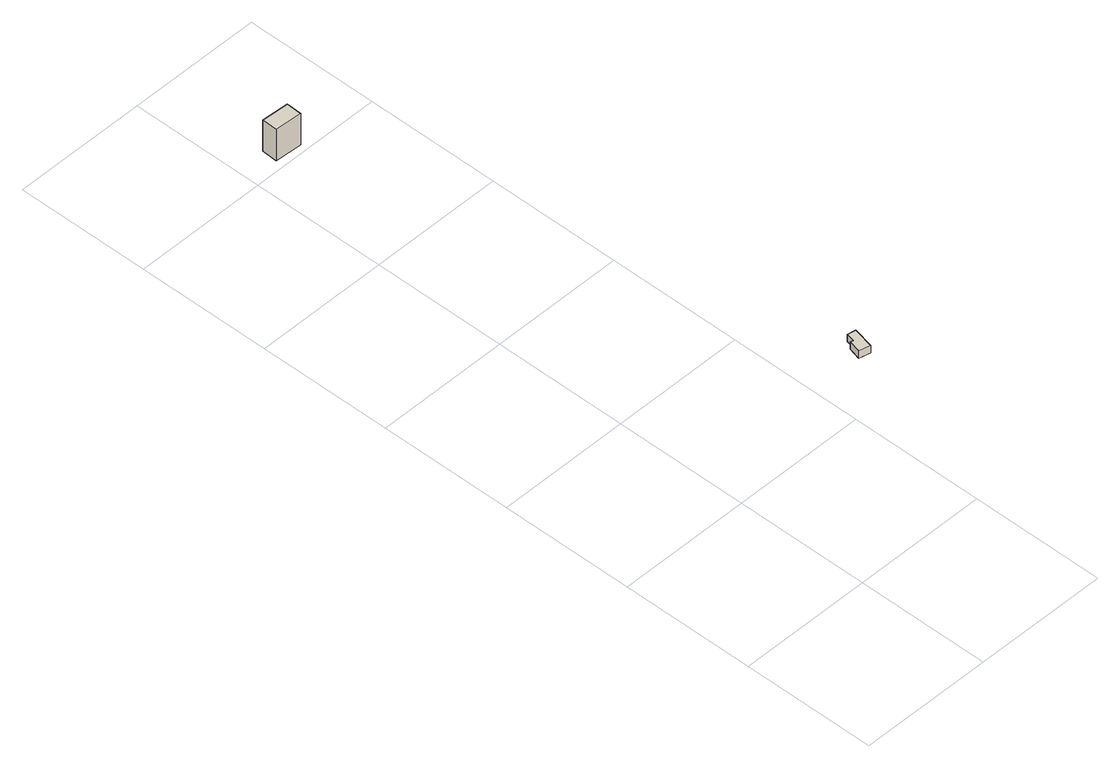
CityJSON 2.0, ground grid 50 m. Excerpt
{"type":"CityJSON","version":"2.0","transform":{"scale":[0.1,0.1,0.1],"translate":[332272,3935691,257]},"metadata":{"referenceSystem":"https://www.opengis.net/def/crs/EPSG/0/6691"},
"CityObjects":{
"building1":{"type":"Building","attributes":{"BuildingIDAttribute.prefecture":"14","BuildingIDAttribute.city":"14151","BuildingDetailAttribute.surveyYear":2015},"geometry":[{"type":"Solid","lod":"1","boundaries":[[[[0,1,2,3,4,5]],[[4,6,7,5]],[[3,8,6,4]],[[2,9,8,3]],[[1,10,9,2]],[[0,11,10,1]],[[5,7,11,0]],[[6,8,9,10,11,7]]]]}]},
"building2":{"type":"Building","attributes":{"usage":"403","measuredHeight":19.3,"storeysAboveGround":1,"BuildingIDAttribute.prefecture":"14","BuildingIDAttribute.city":"14151","BuildingDetailAttribute.totalFloorArea":51.78,"BuildingDetailAttribute.buildingFootprintArea":51.78,"BuildingDetailAttribute.buildingStructureType":"601","BuildingDetailAttribute.buildingStructureOrgType":"1","BuildingDetailAttribute.orgUsage":"80","BuildingDetailAttribute.surveyYear":2015,"BuildingLandSlideRiskAttribute.description":"1","BuildingLandSlideRiskAttribute.areaType":"1"},"geometry":[{"type":"Solid","lod":"1","boundaries":[[[[12,13,14,15]],[[14,16,17,15]],[[13,18,16,14]],[[12,19,18,13]],[[15,17,19,12]],[[16,18,19,17]]]]}]}
},
"vertices":[
[43,6,935],[1,16,935],[12,62,935],[23,59,935],[30,91,935],[61,84,935],[30,91,965],[61,84,965],[23,59,965],[12,62,965],[1,16,965],[43,6,965],
[220,2585,9],[217,2528,9],[116,2534,9],[119,2591,9],[116,2534,139],[119,2591,139],[217,2528,139],[220,2585,139]
]}
